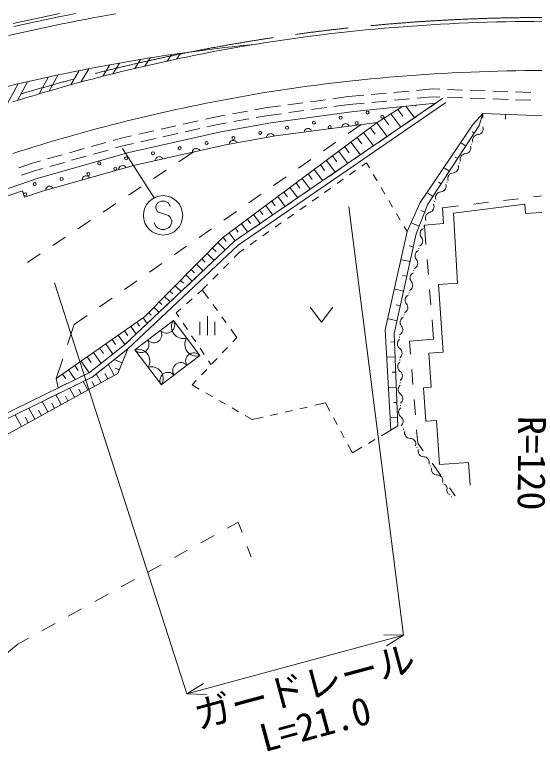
# Model space of a CAD drawing. Units: millimetres, scale not verified. Extents: x 40000 to 680000, y 20000 to 380000.
# Drawn here: x 113261 to 147594, y 264047 to 313603 of the extents above; entities that cross this region are included whole.
import ezdxf
from ezdxf.enums import TextEntityAlignment as Align

# ---------------------------------------------------------------- set-up
doc = ezdxf.new("R2010")
doc.units = ezdxf.units.MM
doc.header["$LTSCALE"] = 1000
doc.linetypes.add('CHAIN', pattern=[18.5, 12, -1.5, 3.5, -1.5])
for name, color, linetype, lineweight in [('M-BGD', 7, 'Continuous', 13), ('M-BMK', 2, 'CHAIN', 13), ('M-BMK-SRVR', 3, 'Continuous', 13), ('M-STR-HTXT', 7, 'Continuous', 13), ('M-STR-STRC', 7, 'Continuous', 13)]:
    doc.layers.add(name, color=color, linetype=linetype, lineweight=lineweight)
doc.styles.add('ＭＳ ゴシック', font='')
doc.styles.get('ＭＳ ゴシック').set_extended_font_data('MS Gothic')

msp = doc.modelspace()

# ---------------------------------------------------------------- linework, layer by layer
at = {"layer": 'M-BGD'}
for p, q in [((121837, 310231), (122183, 310774)), ((123304, 310559), (123585, 310989)), ((123930, 310693), (124179, 311074)), ((119060, 309557), (119524, 310321)), ((119717, 309723), (120153, 310434)), ((121178, 310078), (121553, 310672)), ((116953, 308999), (117500, 309935)), ((117606, 309176), (118127, 310058)), ((114856, 308402), (115480, 309513)), ((115506, 308591), (116106, 309648)), ((112771, 307766), (113466, 309057)), ((113417, 307968), (114091, 309202)), ((136287, 308310), (135258, 308216)), ((137781, 308448), (136785, 308356)), ((139274, 308586), (138278, 308494)), ((140801, 308726), (139772, 308631)), ((141315, 308708), (140801, 308726)), ((142814, 308655), (141815, 308690)), ((144313, 308602), (143314, 308637)), ((145812, 308549), (144813, 308584)), ((147311, 308496), (146312, 308532)), ((132266, 307810), (131276, 307675)), ((133753, 308011), (132762, 307877)), ((135258, 308216), (134248, 308079)), ((136325, 307792), (135319, 307699)), ((137819, 307929), (136823, 307838)), ((139312, 308067), (138317, 307975)), ((140816, 308205), (139810, 308113)), ((141045, 307785), (140600, 307479)), ((141317, 308188), (140816, 308205)), ((142816, 308135), (141817, 308170)), ((144315, 308082), (143316, 308117)), ((145814, 308029), (144815, 308064)), ((147313, 307976), (146314, 308011)), ((128601, 307259), (127617, 307081)), ((129770, 307471), (129093, 307348)), ((130780, 307608), (129770, 307471)), ((132338, 307295), (131347, 307160)), ((133824, 307496), (132833, 307362)), ((135319, 307699), (134320, 307564)), ((138838, 307558), (137170, 306507)), ((138547, 307375), (138874, 306937)), ((139074, 307582), (139641, 306822)), ((139708, 307647), (139751, 307590)), ((126448, 306869), (125838, 306732)), ((127125, 306992), (126448, 306869)), ((129852, 306957), (129186, 306837)), ((130852, 307093), (129852, 306957)), ((137619, 306790), (137946, 306352)), ((138083, 307083), (138737, 306205)), ((139775, 306914), (138950, 306349)), ((144153, 307099), (143521, 306399)), ((143917, 306309), (144153, 307099)), ((144153, 307099), (144141, 306799)), ((161140, 306440), (144153, 307099)), ((145652, 307040), (145640, 306741)), ((123886, 306294), (122911, 306075)), ((125350, 306623), (124374, 306403)), ((126551, 306359), (125953, 306225)), ((127218, 306480), (126551, 306359)), ((128694, 306747), (127710, 306569)), ((135262, 305777), (136128, 306381)), ((137156, 306497), (137835, 305585)), ((143521, 306399), (140008, 301225)), ((140513, 301115), (143917, 306309)), ((122423, 305965), (121447, 305746)), ((124002, 305787), (123026, 305568)), ((125465, 306116), (124490, 305896)), ((136279, 305844), (136933, 304967)), ((136718, 306170), (137044, 305732)), ((138125, 305784), (137300, 305218)), ((143585, 305803), (143440, 305898)), ((120349, 305500), (119746, 305330)), ((120959, 305637), (120349, 305500)), ((122538, 305458), (121563, 305239)), ((135858, 305529), (136172, 305108)), ((117822, 304786), (116859, 304515)), ((119265, 305194), (118303, 304922)), ((120477, 304995), (119888, 304829)), ((121075, 305130), (120477, 304995)), ((133620, 304634), (134441, 305206)), ((135031, 304913), (135333, 304507)), ((135436, 305215), (136064, 304372)), ((143037, 304967), (142746, 305157)), ((143428, 305104), (143401, 305062)), ((116378, 304379), (115416, 304107)), ((117963, 304286), (117001, 304014)), ((119407, 304693), (118444, 304422)), ((124079, 303923), (125048, 304566)), ((134224, 304312), (134514, 303922)), ((134625, 304611), (135229, 303800)), ((136475, 304653), (135650, 304088)), ((114332, 303801), (113515, 303521)), ((114934, 303972), (114332, 303801)), ((116520, 303879), (115557, 303607)), ((131979, 303491), (132800, 304063)), ((133823, 304013), (134404, 303234)), ((136160, 303625), (136467, 303841)), ((136467, 303841), (136662, 303511)), ((142489, 304130), (142333, 304232)), ((142613, 303844), (142586, 303802)), ((114487, 303305), (113683, 303028)), ((115076, 303471), (114487, 303305)), ((122413, 302816), (123246, 303369)), ((133021, 303416), (133578, 302668)), ((133422, 303715), (133701, 303341)), ((134825, 303523), (134000, 302957)), ((135342, 303050), (135751, 303337)), ((141941, 303294), (141630, 303498)), ((130338, 302348), (131159, 302920)), ((132219, 302818), (132753, 302103)), ((132620, 303117), (132887, 302759)), ((136917, 303081), (137172, 302650)), ((131818, 302520), (132073, 302178)), ((133175, 302392), (132350, 301827)), ((134524, 302475), (134933, 302762)), ((141392, 302458), (141227, 302566)), ((141799, 302585), (141772, 302543)), ((113747, 301999), (113894, 301574)), ((120747, 301709), (121580, 302262)), ((131016, 301922), (131259, 301596)), ((131417, 302221), (131927, 301537)), ((133706, 301899), (134115, 302187)), ((137427, 302220), (137681, 301790)), ((140844, 301621), (140514, 301838)), ((128697, 301205), (129517, 301777)), ((130215, 301325), (130446, 301015)), ((130616, 301624), (131101, 300971)), ((132888, 301324), (133297, 301612)), ((137936, 301360), (138191, 300930)), ((140984, 301325), (140957, 301283)), ((146511, 301484), (145518, 301364)), ((148497, 301725), (147504, 301605)), ((119082, 300602), (119915, 301155)), ((129814, 301026), (130276, 300406)), ((131525, 301262), (130700, 300697)), ((132070, 300749), (132479, 301036)), ((140008, 301225), (139151, 299309)), ((139746, 299157), (140513, 301115)), ((142540, 301004), (141495, 300877)), ((141495, 300877), (141557, 299839)), ((146926, 301111), (142208, 300521)), ((144526, 301244), (143533, 301124)), ((146970, 300499), (146926, 301111)), ((127056, 300062), (127876, 300634)), ((129012, 300429), (129450, 299840)), ((129413, 300727), (129632, 300433)), ((131252, 300174), (131661, 300461)), ((138446, 300499), (138701, 300069)), ((140312, 300602), (140065, 300698)), ((142208, 300521), (142485, 295916)), ((150071, 300719), (146970, 300499)), ((117416, 299495), (118249, 300048)), ((128210, 299831), (128625, 299274)), ((128611, 300130), (128818, 299851)), ((129875, 300131), (129051, 299566)), ((130434, 299598), (130843, 299886)), ((139947, 299670), (139454, 299863)), ((141557, 299839), (140294, 299737)), ((125414, 298919), (126235, 299491)), ((127809, 299532), (128004, 299270)), ((138956, 299639), (139151, 299309)), ((140252, 299640), (140263, 299689)), ((140294, 299737), (140397, 298466)), ((115750, 298388), (116583, 298941)), ((127007, 298935), (127213, 298658)), ((127408, 299234), (127799, 298709)), ((128226, 299001), (127780, 298695)), ((129616, 299023), (130025, 299311)), ((139151, 299309), (137702, 292821)), ((138306, 292584), (139746, 299157)), ((123773, 297776), (124594, 298348)), ((126654, 298581), (127144, 298097)), ((127780, 298695), (127411, 298348)), ((128798, 298448), (129207, 298735)), ((139561, 298313), (139282, 298374)), ((114085, 297280), (114918, 297834)), ((125951, 297870), (126416, 297411)), ((126302, 298226), (126535, 297996)), ((127734, 297591), (128083, 297944)), ((128083, 297944), (128389, 298160)), ((139923, 298176), (139934, 298225)), ((125600, 297514), (125819, 297297)), ((126683, 297662), (125955, 296977)), ((139347, 297336), (138789, 297458)), ((140477, 297469), (140558, 296473)), ((122132, 296633), (122953, 297205)), ((125249, 297158), (125688, 296725)), ((127032, 296880), (127383, 297235)), ((124546, 296447), (124959, 296039)), ((124897, 296802), (125104, 296598)), ((126329, 296168), (126680, 296524)), ((139133, 296359), (138850, 296421)), ((139594, 296713), (139605, 296762)), ((120491, 295490), (121311, 296062)), ((124195, 296091), (124388, 295900)), ((125227, 296291), (124499, 295605)), ((142485, 295916), (141218, 295826)), ((123492, 295379), (123673, 295201)), ((123844, 295735), (124231, 295353)), ((125629, 295459), (125332, 295197)), ((125629, 295459), (125978, 295812)), ((126035, 294902), (125629, 295459)), ((138919, 295382), (138353, 295506)), ((140639, 295476), (140719, 294479)), ((141218, 295826), (141536, 291355)), ((118850, 294347), (119670, 294919)), ((123771, 294920), (123043, 294234)), ((123141, 295023), (123502, 294667)), ((124957, 294866), (124582, 294536)), ((139266, 295249), (139277, 295298)), ((122790, 294667), (122957, 294502)), ((126625, 294094), (126330, 294498)), ((138705, 294405), (138418, 294468)), ((122087, 293956), (122251, 293794)), ((122439, 294312), (122774, 293980)), ((124207, 294205), (123909, 293943)), ((123909, 293943), (124083, 293686)), ((132745, 294331), (133495, 293331)), ((133495, 293331), (134245, 294331)), ((117163, 293173), (118029, 293776)), ((122315, 293548), (121587, 292863)), ((121722, 293616), (121986, 293238)), ((125964, 292475), (125964, 293725)), ((127214, 293286), (126920, 293690)), ((138491, 293428), (137917, 293554)), ((138937, 293786), (138948, 293835)), ((140800, 293482), (140903, 292211)), ((116728, 291869), (117163, 293173)), ((120902, 293045), (121250, 292545)), ((121312, 293331), (121486, 293081)), ((124362, 293271), (124642, 292856)), ((125464, 292475), (125464, 293350)), ((126464, 292475), (126464, 293350)), ((127915, 292326), (127509, 292883)), ((120081, 292474), (120514, 291852)), ((120491, 292759), (120708, 292448)), ((124921, 292442), (125200, 292027)), ((137702, 292821), (138087, 286206)), ((138546, 286490), (138306, 292584)), ((119260, 291902), (119728, 291230)), ((119670, 292188), (119904, 291852)), ((120859, 292177), (120490, 291830)), ((127636, 292031), (127915, 292326)), ((138327, 292035), (138072, 292025)), ((138650, 292312), (138649, 292362)), ((140903, 292211), (139308, 292083)), ((139308, 292083), (139378, 291213)), ((118850, 291616), (119100, 291257)), ((120490, 291830), (119719, 291223)), ((119926, 290942), (120719, 291564)), ((125480, 291612), (125759, 291198)), ((126949, 291305), (127293, 291668)), ((115977, 289617), (116412, 290920)), ((118029, 291045), (118295, 290663)), ((118439, 291331), (118940, 290612)), ((126262, 290578), (126605, 290941)), ((138367, 291036), (137857, 291016)), ((141536, 291355), (140575, 291287)), ((140575, 291287), (140735, 289040)), ((117208, 290474), (117430, 290155)), ((117619, 290759), (118151, 289995)), ((118932, 290606), (118161, 290000)), ((119818, 289833), (119425, 290548)), ((120331, 290642), (119820, 290858)), ((126038, 290783), (126212, 290525)), ((138675, 290812), (138674, 290862)), ((116798, 290188), (117242, 289551)), ((118161, 290000), (117588, 289720)), ((118348, 289701), (119140, 290324)), ((118942, 289351), (118628, 289921)), ((119380, 289592), (119184, 289949)), ((120137, 290182), (119881, 290289)), ((125575, 289852), (125918, 290215)), ((138406, 290037), (138170, 290027)), ((139458, 290217), (139539, 289220)), ((116388, 289902), (116609, 289584)), ((117124, 289104), (118348, 289701)), ((118066, 288869), (117764, 289417)), ((124952, 289193), (125231, 289488)), ((116689, 289282), (116117, 289002)), ((117190, 288386), (116865, 288978)), ((118504, 289110), (118347, 289395)), ((125424, 288922), (124952, 289193)), ((138446, 289037), (137973, 289019)), ((138700, 289312), (138699, 289362)), ((140735, 289040), (140240, 289004)), ((140240, 289004), (140396, 286804)), ((115326, 288227), (116225, 288666)), ((116314, 287904), (115965, 288539)), ((116752, 288145), (116589, 288441)), ((117628, 288627), (117477, 288902)), ((126291, 288424), (125858, 288673)), ((115438, 287422), (115065, 288100)), ((115876, 287663), (115701, 287981)), ((127158, 287926), (126725, 288175)), ((133757, 288008), (133051, 287847)), ((134054, 287458), (133757, 288008)), ((138485, 288038), (138267, 288030)), ((139619, 288223), (139699, 287226)), ((113529, 287350), (114427, 287789)), ((114561, 286940), (114165, 287661)), ((115000, 287181), (114813, 287520)), ((128026, 287428), (127592, 287677)), ((131588, 287513), (131101, 287402)), ((132563, 287736), (132076, 287624)), ((138725, 287812), (138725, 287862)), ((113685, 286458), (113265, 287222)), ((114123, 286699), (113925, 287060)), ((128931, 286907), (128459, 287179)), ((129638, 287069), (128931, 286907)), ((130613, 287291), (130126, 287180)), ((134528, 286577), (134291, 287017)), ((138524, 287039), (138089, 287022)), ((138546, 286490), (138087, 286206)), ((140396, 286804), (141081, 286853)), ((141081, 286853), (141288, 283937)), ((135002, 285697), (134765, 286137)), ((138087, 286206), (137457, 285836)), ((138925, 286247), (138895, 286287)), ((139780, 286230), (139850, 285360)), ((137026, 285583), (136595, 285329)), ((135535, 284706), (135239, 285256)), ((136164, 285076), (135535, 284706)), ((139815, 285040), (139785, 285080)), ((139850, 285360), (140219, 284839)), ((140798, 284023), (141376, 283208)), ((141288, 283937), (143214, 284074)), ((143214, 284074), (143320, 282577)), ((140705, 283832), (140675, 283873)), ((141491, 282766), (141465, 282808)), ((141955, 282392), (142324, 281871)), ((142102, 281791), (142075, 281834)), ((127284, 279738), (128000, 280134)), ((128000, 280134), (128250, 279460)), ((125533, 278771), (126408, 279255)), ((128597, 278522), (128847, 277848)), ((123782, 277805), (124658, 278288)), ((122032, 276838), (122907, 277321)), ((120281, 275871), (121156, 276354)), ((118530, 274904), (119406, 275387)), ((116780, 273937), (117655, 274420)), ((115029, 272970), (115904, 273453)), ((112710, 271462), (113437, 272091)), ((113437, 272091), (114154, 272486))]:
    msp.add_line(p, q, dxfattribs=at)
for points in [[(116195, 313695), (115687, 313590), (115178, 313483), (114670, 313374), (114163, 313262), (113655, 313148), (113148, 313033)], [(117252, 313702), (116743, 313602), (116235, 313499), (115727, 313394), (115220, 313287), (114713, 313178), (114206, 313067), (113700, 312953), (113193, 312838)], [(119912, 313686), (119404, 313597), (118897, 313505), (118390, 313412), (117883, 313316), (117376, 313218), (116870, 313118), (116364, 313016), (115858, 312912), (115352, 312805), (114847, 312696), (114342, 312586), (113838, 312473), (113334, 312358), (112830, 312241)], [(129090, 311668), (128593, 311617), (128096, 311564), (127599, 311509), (127102, 311452), (126605, 311393), (126108, 311332), (125611, 311269), (125115, 311204), (124618, 311136), (124122, 311067), (123626, 310995), (123130, 310922), (122635, 310846), (122139, 310768), (121644, 310688), (121149, 310606), (120654, 310522), (120159, 310436), (119665, 310347), (119171, 310257), (118677, 310165), (118184, 310070), (117690, 309973), (117197, 309875), (116705, 309774), (116212, 309671), (115720, 309566), (115228, 309459), (114737, 309350), (114246, 309238), (113755, 309125), (113265, 309010), (112775, 308892)], [(129090, 311668), (128598, 311585), (128107, 311500), (127615, 311413), (127124, 311324), (126634, 311234), (126144, 311141), (125654, 311046), (125165, 310949), (124676, 310850), (124187, 310748), (123699, 310645), (123211, 310540), (122724, 310433), (122237, 310324), (121751, 310213), (121265, 310099), (120780, 309984), (120295, 309867), (119811, 309747), (119327, 309626), (118844, 309503), (118361, 309377), (117879, 309250), (117397, 309121), (116916, 308989), (116436, 308856), (115956, 308721), (115476, 308583), (114998, 308444), (114519, 308303), (114042, 308159), (113565, 308014), (113088, 307867)], [(129606, 308459), (129128, 308378), (128649, 308296), (128171, 308211), (127694, 308125), (127217, 308036), (126740, 307946), (126263, 307853), (125787, 307759), (125312, 307662), (124836, 307564), (124361, 307464), (123887, 307361), (123413, 307257), (122940, 307151), (122467, 307042), (121994, 306932), (121522, 306820), (121050, 306706), (120579, 306590), (120109, 306471), (119638, 306351), (119169, 306229), (118700, 306105), (118231, 305980), (117763, 305852), (117296, 305722), (116829, 305590), (116362, 305456), (115897, 305321), (115431, 305183), (114967, 305044), (114503, 304902), (114039, 304759), (113577, 304614), (113114, 304466)], [(141045, 307785), (135627, 307228), (130160, 306486), (126859, 305888), (120785, 304524), (114795, 302834), (108459, 300654), (104679, 299152), (100304, 297216), (96652, 295428), (93209, 293577), (92265, 293033)], [(141518, 308109), (127780, 298695), (120490, 291830), (118161, 290000), (111242, 286624), (97517, 278830)], [(141716, 307820), (128000, 298422), (120719, 291564), (118348, 289701), (111405, 286315), (97689, 278525)], [(137170, 306507), (130452, 305637), (127151, 305039), (121077, 303675), (115087, 301984), (113894, 301574)], [(116117, 289002), (115977, 289617), (121818, 293683), (126990, 298923), (137170, 306507)], [(113747, 301999), (108641, 300243), (104861, 298741)], [(122923, 289201), (121171, 291512), (121165, 291507), (123715, 293440), (125467, 291129), (122917, 289196)], [(120719, 291564), (120041, 289955), (98959, 278356), (98959, 277255), (104209, 268281), (105521, 266051), (105225, 264047)]]:
    msp.add_lwpolyline(points, dxfattribs=at)
for centre in [(136538, 307169), (134767, 306834), (137514, 306887), (131224, 306163), (132995, 306498), (134041, 306204), (135824, 306470), (129453, 305827), (127682, 305491), (124139, 304820), (125910, 305156), (122368, 304485), (118825, 303813), (120596, 304149), (119882, 303449), (116340, 302778), (118111, 303114), (114568, 302442), (113931, 301773)]:
    msp.add_circle(centre, 100, dxfattribs=at)
for centre, radius, start, end in [((148104, 193437), 119750, 89.68939, 99.1358), ((148104, 193437), 116500, 89.68939, 99.1358), ((135084, 306180), 256, 20.0622, 174.7015), ((130130, 305521), 256, 22.9486, 177.5878), ((132604, 305859), 256, 20.0622, 174.7015), ((143796, 306086), 375, 273.9747, 20.2349), ((127670, 305076), 256, 22.9486, 177.5878), ((143848, 305338), 375, 93.9747, 200.2349), ((125229, 304550), 256, 25.3362, 179.9754), ((142981, 304827), 375, 273.9747, 20.2349), ((143033, 304079), 375, 93.9747, 200.2349), ((122790, 304002), 256, 25.3365, 179.9758), ((120363, 303415), 256, 28.4392, 183.0784), ((142167, 303567), 375, 273.9747, 20.2349), ((117957, 302736), 256, 28.4402, 183.0794), ((142219, 302819), 375, 93.9747, 200.2349), ((115551, 302057), 256, 28.4402, 183.0794), ((141352, 302308), 375, 273.9747, 20.2349), ((141404, 301560), 375, 93.9747, 200.2349), ((140555, 300939), 375, 283.6379, 29.8981), ((140732, 300210), 375, 103.6379, 209.8981), ((140378, 299176), 375, 114.2142, 220.4744), ((139808, 298689), 375, 294.2142, 40.4744), ((140049, 297712), 375, 114.2142, 220.4744), ((139479, 297226), 375, 294.2142, 40.4744), ((139721, 296249), 375, 114.2142, 220.4744), ((139150, 295762), 375, 294.2142, 40.4744), ((139392, 294785), 375, 114.2142, 220.4744), ((138822, 294299), 375, 294.2142, 40.4744), ((123269, 293145), 534, 220.8657, 33.4753), ((124372, 293029), 776, 147.986, 286.3551), ((139064, 293322), 375, 114.2142, 220.4744), ((138493, 292835), 375, 294.2142, 40.4744), ((122419, 292501), 534, 220.8657, 33.4753), ((121569, 291857), 534, 220.8657, 33.4753), ((125248, 291874), 776, 147.986, 286.3551), ((138882, 291890), 375, 127.8318, 234.092), ((121390, 290768), 776, 327.986, 106.3551), ((138442, 291283), 375, 307.8318, 54.092), ((125063, 290780), 534, 40.8657, 213.4753), ((124213, 290135), 534, 40.8657, 213.4753), ((138907, 290391), 375, 127.8318, 234.092), ((122266, 289612), 776, 327.986, 106.3551), ((123363, 289491), 534, 40.8657, 213.4753), ((138467, 289783), 375, 307.8318, 54.092), ((138932, 288891), 375, 127.8318, 234.092), ((138492, 288283), 375, 307.8318, 54.092), ((138958, 287391), 375, 127.8318, 234.092), ((138518, 286784), 375, 307.8318, 54.092), ((139358, 286039), 375, 163.2669, 269.5271), ((139352, 285289), 375, 343.2669, 89.5271), ((140248, 284831), 375, 163.2669, 269.5271), ((140242, 284081), 375, 343.2669, 89.5271), ((141138, 283624), 375, 163.2669, 269.5271), ((141132, 282874), 375, 343.2669, 89.5271), ((141527, 282375), 267, 343.6062, 80.5172), ((142039, 282224), 267, 163.6062, 260.5172)]:
    msp.add_arc(centre, radius, start, end, dxfattribs=at)
at = {"layer": 'M-BMK'}
msp.add_arc((148094, 193438), 120000, 89.69255, 127.62303, dxfattribs=at)
at = {"layer": 'M-STR-HTXT'}
for p, q in [((135302, 300943), (138908, 272672)), ((115865, 295934), (124598, 268805)), ((124598, 268805), (138908, 272672)), ((138908, 272672), (137603, 272708)), ((138908, 272672), (137799, 271984)), ((124598, 268805), (125707, 269493)), ((124598, 268805), (125903, 268769))]:
    msp.add_line(p, q, dxfattribs=at)
at = {"layer": 'M-STR-STRC'}
for p, q in [((122449, 301545), (120362, 304784)), ((122917, 301330), (122680, 301211)), ((123153, 301330), (122917, 301330)), ((123389, 301211), (123153, 301330)), ((122680, 301211), (122562, 300975)), ((122562, 300975), (122562, 300857)), ((122562, 300857), (122680, 300621)), ((123507, 300975), (123389, 301211)), ((122680, 300621), (123389, 300384)), ((123389, 300384), (123507, 300266)), ((122562, 299675), (122444, 299911)), ((123507, 300266), (123626, 300030)), ((123626, 299911), (123507, 299675)), ((123626, 300030), (123626, 299911)), ((122680, 299557), (122562, 299675)), ((122917, 299439), (122680, 299557)), ((123153, 299439), (122917, 299439)), ((123389, 299557), (123153, 299439)), ((123507, 299675), (123389, 299557))]:
    msp.add_line(p, q, dxfattribs=at)
msp.add_circle((123035, 300384), 1300, dxfattribs=at)

# ---------------------------------------------------------------- texts
at = {"layer": 'M-BMK-SRVR', "style": 'ＭＳ ゴシック'}
msp.add_text('R=120', height=1833, rotation=269.693, dxfattribs=at).set_placement((148319, 287144), align=Align.TOP_LEFT)
at = {"layer": 'M-STR-HTXT', "style": 'ＭＳ ゴシック'}
for s, p in [('ガードレール', (132747, 267884)), ('L=21.0', (133473, 265399))]:
    msp.add_text(s, height=1833, rotation=15.123, dxfattribs=at).set_placement(p, align=Align.BOTTOM_CENTER)

doc.saveas('drawing.dxf')
